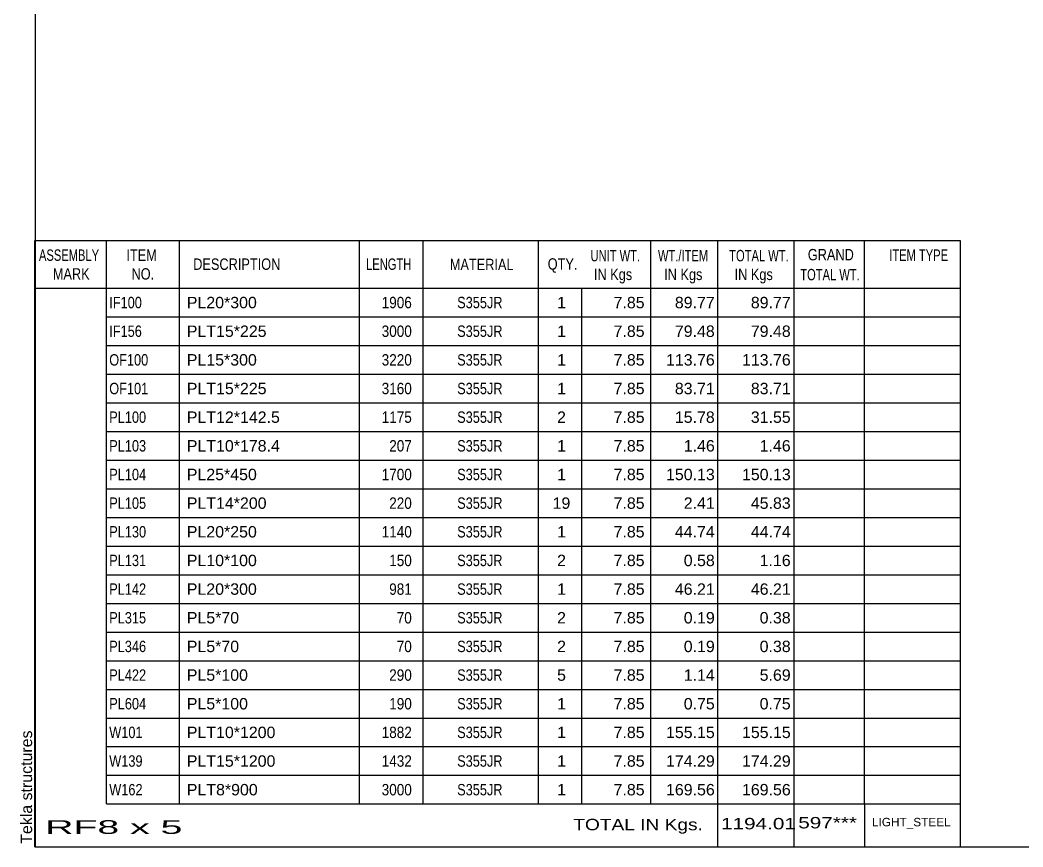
# Model space of a CAD drawing. Header units: millimetres. Extents: x -346 to 56, y -191 to 86.
# Drawn here: x -346.1 to -178.2, y -190.7 to -52.2 of the extents above; entities that cross this region are included whole.
import ezdxf

# ---------------------------------------------------------------- set-up
doc = ezdxf.new("R2010")
doc.units = ezdxf.units.MM
doc.styles.add('Arial', font='ARIAL.TTF', dxfattribs={"height": 0.2})

# ---------------------------------------------------------------- blocks, each defined once
blk = doc.blocks.new('Unknown-623384984-1210')
at = {"color": 5, "linetype": 'Continuous'}
for p, q in [((-343.58, 86.29), (-343.58, -190.71)), ((-343.58, -190.71), (56.42, -190.71))]:
    blk.add_line(p, q, dxfattribs=at)
at = {"color": 174, "linetype": 'Continuous', "style": 'Arial'}
blk.add_text('Tekla structures', height=1.9102, rotation=90, dxfattribs=at).set_placement((-344.08, -190.21))
blk = doc.blocks.new('CBS_BOM-623384984-10003')
at = {"color": 7, "linetype": 'Continuous'}
for p, q in [((-343.61, -97.14), (-343.61, -89.14)), ((-343.61, -89.14), (-188.69, -89.14)), ((-331.61, -97.14), (-331.61, -89.14)), ((-319.42, -97.14), (-319.42, -89.14)), ((-289.26, -97.14), (-289.26, -89.14)), ((-278.58, -97.14), (-278.58, -89.14)), ((-259.26, -97.14), (-259.26, -89.14)), ((-240.46, -97.14), (-240.46, -89.14)), ((-229.25, -97.14), (-229.25, -89.14)), ((-216.47, -97.14), (-216.47, -89.14)), ((-204.71, -97.14), (-204.71, -89.14)), ((-188.69, -89.15), (-188.7, -97.13)), ((-343.61, -97.14), (-188.69, -97.14)), ((-343.61, -101.94), (-343.61, -97.14)), ((-331.61, -101.94), (-331.61, -97.14)), ((-319.42, -101.94), (-319.42, -97.14)), ((-289.26, -101.94), (-289.26, -97.14)), ((-278.58, -101.94), (-278.58, -97.14)), ((-259.26, -101.94), (-259.26, -97.14)), ((-252, -101.94), (-252, -97.14)), ((-240.46, -101.94), (-240.46, -97.14)), ((-229.25, -101.94), (-229.25, -97.14)), ((-216.47, -101.94), (-216.47, -97.14)), ((-204.7, -101.94), (-204.7, -97.14)), ((-188.69, -97.14), (-188.69, -101.94)), ((-343.61, -106.74), (-343.61, -101.94)), ((-331.61, -101.94), (-188.69, -101.94)), ((-331.61, -106.74), (-331.61, -101.94)), ((-319.42, -106.74), (-319.42, -101.94)), ((-289.26, -106.74), (-289.26, -101.94)), ((-278.58, -106.74), (-278.58, -101.94)), ((-259.26, -106.74), (-259.26, -101.94)), ((-252, -106.74), (-252, -101.94)), ((-240.46, -106.74), (-240.46, -101.94)), ((-229.25, -106.74), (-229.25, -101.94)), ((-216.47, -106.74), (-216.47, -101.94)), ((-204.7, -106.74), (-204.7, -101.94)), ((-188.69, -101.94), (-188.69, -106.74)), ((-343.61, -111.54), (-343.61, -106.74)), ((-331.61, -106.74), (-188.69, -106.74)), ((-331.61, -111.54), (-331.61, -106.74)), ((-319.42, -111.54), (-319.42, -106.74)), ((-289.26, -111.54), (-289.26, -106.74)), ((-278.58, -111.54), (-278.58, -106.74)), ((-259.26, -111.54), (-259.26, -106.74)), ((-252, -111.54), (-252, -106.74)), ((-240.46, -111.54), (-240.46, -106.74)), ((-229.25, -111.54), (-229.25, -106.74)), ((-216.47, -111.54), (-216.47, -106.74)), ((-204.7, -111.54), (-204.7, -106.74)), ((-188.69, -106.74), (-188.69, -111.54)), ((-343.61, -116.34), (-343.61, -111.54)), ((-331.61, -111.54), (-188.69, -111.54)), ((-331.61, -116.34), (-331.61, -111.54)), ((-319.42, -116.34), (-319.42, -111.54)), ((-289.26, -116.34), (-289.26, -111.54)), ((-278.58, -116.34), (-278.58, -111.54)), ((-259.26, -116.34), (-259.26, -111.54)), ((-252, -116.34), (-252, -111.54)), ((-240.46, -116.34), (-240.46, -111.54)), ((-229.25, -116.34), (-229.25, -111.54)), ((-216.47, -116.34), (-216.47, -111.54)), ((-204.7, -116.34), (-204.7, -111.54)), ((-188.69, -111.54), (-188.69, -116.34)), ((-343.61, -121.14), (-343.61, -116.34)), ((-331.61, -116.34), (-188.69, -116.34)), ((-331.61, -121.14), (-331.61, -116.34)), ((-319.42, -121.14), (-319.42, -116.34)), ((-289.26, -121.14), (-289.26, -116.34)), ((-278.58, -121.14), (-278.58, -116.34)), ((-259.26, -121.14), (-259.26, -116.34)), ((-252, -121.14), (-252, -116.34)), ((-240.46, -121.14), (-240.46, -116.34)), ((-229.25, -121.14), (-229.25, -116.34)), ((-216.47, -121.14), (-216.47, -116.34)), ((-204.7, -121.14), (-204.7, -116.34)), ((-188.69, -116.34), (-188.69, -121.14)), ((-343.61, -125.94), (-343.61, -121.14)), ((-331.61, -121.14), (-188.69, -121.14)), ((-331.61, -125.94), (-331.61, -121.14)), ((-319.42, -125.94), (-319.42, -121.14)), ((-289.26, -125.94), (-289.26, -121.14)), ((-278.58, -125.94), (-278.58, -121.14)), ((-259.26, -125.94), (-259.26, -121.14)), ((-252, -125.94), (-252, -121.14)), ((-240.46, -125.94), (-240.46, -121.14)), ((-229.25, -125.94), (-229.25, -121.14)), ((-216.47, -125.94), (-216.47, -121.14)), ((-204.7, -125.94), (-204.7, -121.14)), ((-188.69, -121.14), (-188.69, -125.94)), ((-343.61, -130.74), (-343.61, -125.94)), ((-331.61, -125.94), (-188.69, -125.94)), ((-331.61, -130.74), (-331.61, -125.94)), ((-319.42, -130.74), (-319.42, -125.94)), ((-289.26, -130.74), (-289.26, -125.94)), ((-278.58, -130.74), (-278.58, -125.94)), ((-259.26, -130.74), (-259.26, -125.94)), ((-252, -130.74), (-252, -125.94)), ((-240.46, -130.74), (-240.46, -125.94)), ((-229.25, -130.74), (-229.25, -125.94)), ((-216.47, -130.74), (-216.47, -125.94)), ((-204.7, -130.74), (-204.7, -125.94)), ((-188.69, -125.94), (-188.69, -130.74)), ((-343.61, -135.54), (-343.61, -130.74)), ((-331.61, -130.74), (-188.69, -130.74)), ((-331.61, -135.54), (-331.61, -130.74)), ((-319.42, -135.54), (-319.42, -130.74)), ((-289.26, -135.54), (-289.26, -130.74)), ((-278.58, -135.54), (-278.58, -130.74)), ((-259.26, -135.54), (-259.26, -130.74)), ((-252, -135.54), (-252, -130.74)), ((-240.46, -135.54), (-240.46, -130.74)), ((-229.25, -135.54), (-229.25, -130.74)), ((-216.47, -135.54), (-216.47, -130.74)), ((-204.7, -135.54), (-204.7, -130.74)), ((-188.69, -130.74), (-188.69, -135.54)), ((-343.61, -140.34), (-343.61, -135.54)), ((-331.61, -135.54), (-188.69, -135.54)), ((-331.61, -140.34), (-331.61, -135.54)), ((-319.42, -140.34), (-319.42, -135.54)), ((-289.26, -140.34), (-289.26, -135.54)), ((-278.58, -140.34), (-278.58, -135.54)), ((-259.26, -140.34), (-259.26, -135.54)), ((-252, -140.34), (-252, -135.54)), ((-240.46, -140.34), (-240.46, -135.54)), ((-229.25, -140.34), (-229.25, -135.54)), ((-216.47, -140.34), (-216.47, -135.54)), ((-204.7, -140.34), (-204.7, -135.54)), ((-188.69, -135.54), (-188.69, -140.34)), ((-343.61, -145.14), (-343.61, -140.34)), ((-331.61, -140.34), (-188.69, -140.34)), ((-331.61, -145.14), (-331.61, -140.34)), ((-319.42, -145.14), (-319.42, -140.34)), ((-289.26, -145.14), (-289.26, -140.34)), ((-278.58, -145.14), (-278.58, -140.34)), ((-259.26, -145.14), (-259.26, -140.34)), ((-252, -145.14), (-252, -140.34)), ((-240.46, -145.14), (-240.46, -140.34)), ((-229.25, -145.14), (-229.25, -140.34)), ((-216.47, -145.14), (-216.47, -140.34)), ((-204.7, -145.14), (-204.7, -140.34)), ((-188.69, -140.34), (-188.69, -145.14)), ((-343.61, -149.94), (-343.61, -145.14)), ((-331.61, -145.14), (-188.69, -145.14)), ((-331.61, -149.94), (-331.61, -145.14)), ((-319.42, -149.94), (-319.42, -145.14)), ((-289.26, -149.94), (-289.26, -145.14)), ((-278.58, -149.94), (-278.58, -145.14)), ((-259.26, -149.94), (-259.26, -145.14)), ((-252, -149.94), (-252, -145.14)), ((-240.46, -149.94), (-240.46, -145.14)), ((-229.25, -149.94), (-229.25, -145.14)), ((-216.47, -149.94), (-216.47, -145.14)), ((-204.7, -149.94), (-204.7, -145.14)), ((-188.69, -145.14), (-188.69, -149.94)), ((-343.61, -154.74), (-343.61, -149.94)), ((-331.61, -149.94), (-188.69, -149.94)), ((-331.61, -154.74), (-331.61, -149.94)), ((-319.42, -154.74), (-319.42, -149.94)), ((-289.26, -154.74), (-289.26, -149.94)), ((-278.58, -154.74), (-278.58, -149.94)), ((-259.26, -154.74), (-259.26, -149.94)), ((-252, -154.74), (-252, -149.94)), ((-240.46, -154.74), (-240.46, -149.94)), ((-229.25, -154.74), (-229.25, -149.94)), ((-216.47, -154.74), (-216.47, -149.94)), ((-204.7, -154.74), (-204.7, -149.94)), ((-188.69, -149.94), (-188.69, -154.74)), ((-343.61, -159.54), (-343.61, -154.74)), ((-331.61, -154.74), (-188.69, -154.74)), ((-331.61, -159.54), (-331.61, -154.74)), ((-319.42, -159.54), (-319.42, -154.74)), ((-289.26, -159.54), (-289.26, -154.74)), ((-278.58, -159.54), (-278.58, -154.74)), ((-259.26, -159.54), (-259.26, -154.74)), ((-252, -159.54), (-252, -154.74)), ((-240.46, -159.54), (-240.46, -154.74)), ((-229.25, -159.54), (-229.25, -154.74)), ((-216.47, -159.54), (-216.47, -154.74)), ((-204.7, -159.54), (-204.7, -154.74)), ((-188.69, -154.74), (-188.69, -159.54)), ((-343.61, -164.34), (-343.61, -159.54)), ((-331.61, -159.54), (-188.69, -159.54)), ((-331.61, -164.34), (-331.61, -159.54)), ((-319.42, -164.34), (-319.42, -159.54)), ((-289.26, -164.34), (-289.26, -159.54)), ((-278.58, -164.34), (-278.58, -159.54)), ((-259.26, -164.34), (-259.26, -159.54)), ((-252, -164.34), (-252, -159.54)), ((-240.46, -164.34), (-240.46, -159.54)), ((-229.25, -164.34), (-229.25, -159.54)), ((-216.47, -164.34), (-216.47, -159.54)), ((-204.7, -164.34), (-204.7, -159.54)), ((-188.69, -159.54), (-188.69, -164.34)), ((-343.61, -169.14), (-343.61, -164.34)), ((-331.61, -164.34), (-188.69, -164.34)), ((-331.61, -169.14), (-331.61, -164.34)), ((-319.42, -169.14), (-319.42, -164.34)), ((-289.26, -169.14), (-289.26, -164.34)), ((-278.58, -169.14), (-278.58, -164.34)), ((-259.26, -169.14), (-259.26, -164.34)), ((-252, -169.14), (-252, -164.34)), ((-240.46, -169.14), (-240.46, -164.34)), ((-229.25, -169.14), (-229.25, -164.34)), ((-216.47, -169.14), (-216.47, -164.34)), ((-204.7, -169.14), (-204.7, -164.34)), ((-188.69, -164.34), (-188.69, -169.14)), ((-343.61, -173.94), (-343.61, -169.14)), ((-331.61, -169.14), (-188.69, -169.14)), ((-331.61, -173.94), (-331.61, -169.14)), ((-319.42, -173.94), (-319.42, -169.14)), ((-289.26, -173.94), (-289.26, -169.14)), ((-278.58, -173.94), (-278.58, -169.14)), ((-259.26, -173.94), (-259.26, -169.14)), ((-252, -173.94), (-252, -169.14)), ((-240.46, -173.94), (-240.46, -169.14)), ((-229.25, -173.94), (-229.25, -169.14)), ((-216.47, -173.94), (-216.47, -169.14)), ((-204.7, -173.94), (-204.7, -169.14)), ((-188.69, -169.14), (-188.69, -173.94)), ((-343.61, -178.74), (-343.61, -173.94)), ((-331.61, -173.94), (-188.69, -173.94)), ((-331.61, -178.74), (-331.61, -173.94)), ((-319.42, -178.74), (-319.42, -173.94)), ((-289.26, -178.74), (-289.26, -173.94)), ((-278.58, -178.74), (-278.58, -173.94)), ((-259.26, -178.74), (-259.26, -173.94)), ((-252, -178.74), (-252, -173.94)), ((-240.46, -178.74), (-240.46, -173.94)), ((-229.25, -178.74), (-229.25, -173.94)), ((-216.47, -178.74), (-216.47, -173.94)), ((-204.7, -178.74), (-204.7, -173.94)), ((-188.69, -173.94), (-188.69, -178.74)), ((-343.61, -183.54), (-343.61, -178.74)), ((-331.61, -178.74), (-188.69, -178.74)), ((-331.61, -183.54), (-331.61, -178.74)), ((-319.42, -183.54), (-319.42, -178.74)), ((-289.26, -183.54), (-289.26, -178.74)), ((-278.58, -183.54), (-278.58, -178.74)), ((-259.26, -183.54), (-259.26, -178.74)), ((-252, -183.54), (-252, -178.74)), ((-240.46, -183.54), (-240.46, -178.74)), ((-229.25, -183.54), (-229.25, -178.74)), ((-216.47, -183.54), (-216.47, -178.74)), ((-204.7, -183.54), (-204.7, -178.74)), ((-188.69, -178.74), (-188.69, -183.54)), ((-343.61, -190.74), (-343.61, -183.56)), ((-331.61, -183.54), (-188.69, -183.54)), ((-229.25, -190.74), (-229.25, -183.56)), ((-216.47, -190.74), (-216.47, -183.56)), ((-204.66, -190.74), (-204.66, -183.56)), ((-188.69, -183.54), (-188.69, -190.74)), ((-343.61, -190.74), (-188.69, -190.74))]:
    blk.add_line(p, q, dxfattribs=at)
at = {"color": 3, "linetype": 'Continuous', "style": 'Arial'}
for s, height, width, p in [('ASSEMBLY', 1.91, 0.7, (-342.93, -92.56)), ('ITEM', 1.91, 0.8, (-328.29, -92.56)), ('WT./ITEM', 1.91, 0.7, (-239.28, -92.64)), ('GRAND', 1.91, 0.8, (-214.19, -92.48)), ('ITEM TYPE', 1.91, 0.7, (-200.56, -92.56)), ('DESCRIPTION', 1.9102, 0.8, (-317.1, -94.07)), ('LENGTH', 1.91, 0.7, (-288.16, -94.07)), ('MATERIAL', 1.91, 0.8, (-274.13, -94.12)), ('QTY.', 1.91, 0.8, (-257.74, -94.04)), ('UNIT WT.', 1.91, 0.7, (-250.57, -92.64)), ('TOTAL WT.', 1.91, 0.7, (-227.35, -92.64)), ('MARK', 1.91, 0.8, (-340.61, -95.7)), ('NO.', 1.91, 0.8, (-327.43, -95.7)), ('IN Kgs', 1.91, 0.8, (-250, -95.78)), ('IN Kgs', 1.91, 0.8, (-238.24, -95.78)), ('IN Kgs', 1.91, 0.8, (-226.45, -95.78)), ('TOTAL WT.', 1.91, 0.7, (-215.45, -95.82))]:
    blk.add_text(s, height=height, dxfattribs=dict(at, width=width)).set_placement(p)
at = {"color": 7, "linetype": 'Continuous', "style": 'Arial'}
for s, width, p in [('IF100', 0.8, (-331.16, -100.5)), ('1906', 0.85, (-285.54, -100.5)), ('S355JR', 0.8, (-272.9, -100.5)), ('IF156', 0.8, (-331.16, -105.3)), ('3000', 0.85, (-285.54, -105.3)), ('S355JR', 0.8, (-272.9, -105.3)), ('OF100', 0.8, (-331.16, -110.1)), ('3220', 0.85, (-285.54, -110.1)), ('S355JR', 0.8, (-272.9, -110.1)), ('OF101', 0.8, (-331.16, -114.9)), ('3160', 0.85, (-285.54, -114.9)), ('S355JR', 0.8, (-272.9, -114.9)), ('PL100', 0.8, (-331.16, -119.7)), ('1175', 0.85, (-285.54, -119.7)), ('S355JR', 0.8, (-272.9, -119.7)), ('PL103', 0.8, (-331.16, -124.5)), ('207', 0.85, (-284.28, -124.5)), ('S355JR', 0.8, (-272.9, -124.5)), ('PL104', 0.8, (-331.16, -129.3)), ('1700', 0.85, (-285.54, -129.3)), ('S355JR', 0.8, (-272.9, -129.3)), ('PL105', 0.8, (-331.16, -134.1)), ('220', 0.85, (-284.28, -134.1)), ('S355JR', 0.8, (-272.9, -134.1)), ('PL130', 0.8, (-331.16, -138.9)), ('1140', 0.85, (-285.54, -138.9)), ('S355JR', 0.8, (-272.9, -138.9)), ('PL131', 0.8, (-331.16, -143.7)), ('150', 0.85, (-284.28, -143.7)), ('S355JR', 0.8, (-272.9, -143.7)), ('PL142', 0.8, (-331.16, -148.5)), ('981', 0.85, (-284.28, -148.5)), ('S355JR', 0.8, (-272.9, -148.5)), ('PL315', 0.8, (-331.16, -153.3)), ('70', 0.85, (-283.02, -153.3)), ('S355JR', 0.8, (-272.9, -153.3)), ('PL346', 0.8, (-331.16, -158.1)), ('70', 0.85, (-283.02, -158.1)), ('S355JR', 0.8, (-272.9, -158.1)), ('PL422', 0.8, (-331.16, -162.9)), ('290', 0.85, (-284.28, -162.9)), ('S355JR', 0.8, (-272.9, -162.9)), ('PL604', 0.8, (-331.16, -167.7)), ('190', 0.85, (-284.28, -167.7)), ('S355JR', 0.8, (-272.9, -167.7)), ('W101', 0.8, (-331.16, -172.5)), ('1882', 0.85, (-285.54, -172.5)), ('S355JR', 0.8, (-272.9, -172.5)), ('W139', 0.8, (-331.16, -177.3)), ('1432', 0.85, (-285.54, -177.3)), ('S355JR', 0.8, (-272.9, -177.3)), ('W162', 0.8, (-331.16, -182.1)), ('3000', 0.85, (-285.54, -182.1)), ('S355JR', 0.8, (-272.9, -182.1))]:
    blk.add_text(s, height=1.91, dxfattribs=dict(at, width=width)).set_placement(p)
for s, height, p in [('PL20*300', 1.91, (-318.17, -100.5)), ('1', 1.91, (-256.17, -100.5)), ('7.85', 1.91, (-246.71, -100.5)), ('89.77', 1.91, (-236.45, -100.5)), ('89.77', 1.91, (-223.73, -100.5)), ('PLT15*225', 1.91, (-318.17, -105.3)), ('1', 1.91, (-256.17, -105.3)), ('7.85', 1.91, (-246.71, -105.3)), ('79.48', 1.91, (-236.45, -105.3)), ('79.48', 1.91, (-223.73, -105.3)), ('PL15*300', 1.91, (-318.17, -110.1)), ('1', 1.91, (-256.17, -110.1)), ('7.85', 1.91, (-246.71, -110.1)), ('113.76', 1.91, (-237.93, -110.1)), ('113.76', 1.91, (-225.21, -110.1)), ('PLT15*225', 1.91, (-318.17, -114.9)), ('1', 1.91, (-256.17, -114.9)), ('7.85', 1.91, (-246.71, -114.9)), ('83.71', 1.91, (-236.45, -114.9)), ('83.71', 1.91, (-223.73, -114.9)), ('PLT12*142.5', 1.9102, (-318.17, -119.7)), ('2', 1.91, (-256.17, -119.7)), ('7.85', 1.91, (-246.71, -119.7)), ('15.78', 1.91, (-236.45, -119.7)), ('31.55', 1.91, (-223.73, -119.7)), ('PLT10*178.4', 1.9102, (-318.17, -124.5)), ('7.85', 1.91, (-246.71, -124.5)), ('1.46', 1.91, (-234.96, -124.5)), ('1.46', 1.91, (-222.25, -124.5)), ('1', 1.91, (-256.17, -124.5)), ('PL25*450', 1.91, (-318.17, -129.3)), ('1', 1.91, (-256.17, -129.3)), ('7.85', 1.91, (-246.71, -129.3)), ('150.13', 1.91, (-237.93, -129.3)), ('150.13', 1.91, (-225.21, -129.3)), ('PLT14*200', 1.91, (-318.17, -134.1)), ('19', 1.91, (-256.92, -134.1)), ('7.85', 1.91, (-246.71, -134.1)), ('2.41', 1.91, (-234.96, -134.1)), ('45.83', 1.91, (-223.73, -134.1)), ('PL20*250', 1.91, (-318.17, -138.9)), ('1', 1.91, (-256.17, -138.9)), ('7.85', 1.91, (-246.71, -138.9)), ('44.74', 1.91, (-236.45, -138.9)), ('44.74', 1.91, (-223.73, -138.9)), ('PL10*100', 1.91, (-318.17, -143.7)), ('2', 1.91, (-256.17, -143.7)), ('7.85', 1.91, (-246.71, -143.7)), ('0.58', 1.91, (-234.96, -143.7)), ('1.16', 1.91, (-222.25, -143.7)), ('PL20*300', 1.91, (-318.17, -148.5)), ('1', 1.91, (-256.17, -148.5)), ('7.85', 1.91, (-246.71, -148.5)), ('46.21', 1.91, (-236.45, -148.5)), ('46.21', 1.91, (-223.73, -148.5)), ('PL5*70', 1.91, (-318.17, -153.3)), ('2', 1.91, (-256.17, -153.3)), ('7.85', 1.91, (-246.71, -153.3)), ('0.19', 1.91, (-234.96, -153.3)), ('0.38', 1.91, (-222.25, -153.3)), ('PL5*70', 1.91, (-318.17, -158.1)), ('2', 1.91, (-256.17, -158.1)), ('7.85', 1.91, (-246.71, -158.1)), ('0.19', 1.91, (-234.96, -158.1)), ('0.38', 1.91, (-222.25, -158.1)), ('PL5*100', 1.91, (-318.17, -162.9)), ('5', 1.91, (-256.17, -162.9)), ('7.85', 1.91, (-246.71, -162.9)), ('1.14', 1.91, (-234.96, -162.9)), ('5.69', 1.91, (-222.25, -162.9)), ('PL5*100', 1.91, (-318.17, -167.7)), ('1', 1.91, (-256.17, -167.7)), ('7.85', 1.91, (-246.71, -167.7)), ('0.75', 1.91, (-234.96, -167.7)), ('0.75', 1.91, (-222.25, -167.7)), ('PLT10*1200', 1.91, (-318.17, -172.5)), ('1', 1.91, (-256.17, -172.5)), ('7.85', 1.91, (-246.71, -172.5)), ('155.15', 1.91, (-237.93, -172.5)), ('155.15', 1.91, (-225.21, -172.5)), ('PLT15*1200', 1.91, (-318.17, -177.3)), ('1', 1.91, (-256.17, -177.3)), ('7.85', 1.91, (-246.71, -177.3)), ('174.29', 1.91, (-237.93, -177.3)), ('174.29', 1.91, (-225.21, -177.3)), ('PLT8*900', 1.91, (-318.17, -182.1)), ('1', 1.91, (-256.17, -182.1)), ('7.85', 1.91, (-246.71, -182.1)), ('169.56', 1.91, (-237.93, -182.1)), ('169.56', 1.91, (-225.21, -182.1))]:
    blk.add_text(s, height=height, dxfattribs=at).set_placement(p)
at = {"color": 6, "linetype": 'Continuous', "style": 'Arial'}
for s, height, width, p in [('RF8 x 5', 2.292, 2.05, (-341.89, -188.55)), ('TOTAL IN Kgs.', 1.9102, 1.2, (-253.46, -187.94)), ('1194.01', 1.91, 1.3, (-228.72, -187.79)), ('597***', 1.91, 1.3, (-215.79, -187.63))]:
    blk.add_text(s, height=height, dxfattribs=dict(at, width=width)).set_placement(p)
blk.add_text('LIGHT_STEEL', height=1.4135, dxfattribs=at).set_placement((-203.44, -187.28))

msp = doc.modelspace()

# ---------------------------------------------------------------- block references
for name in ['Unknown-623384984-1210', 'CBS_BOM-623384984-10003']:
    msp.add_blockref(name, (0, 0))

doc.saveas('drawing.dxf')
